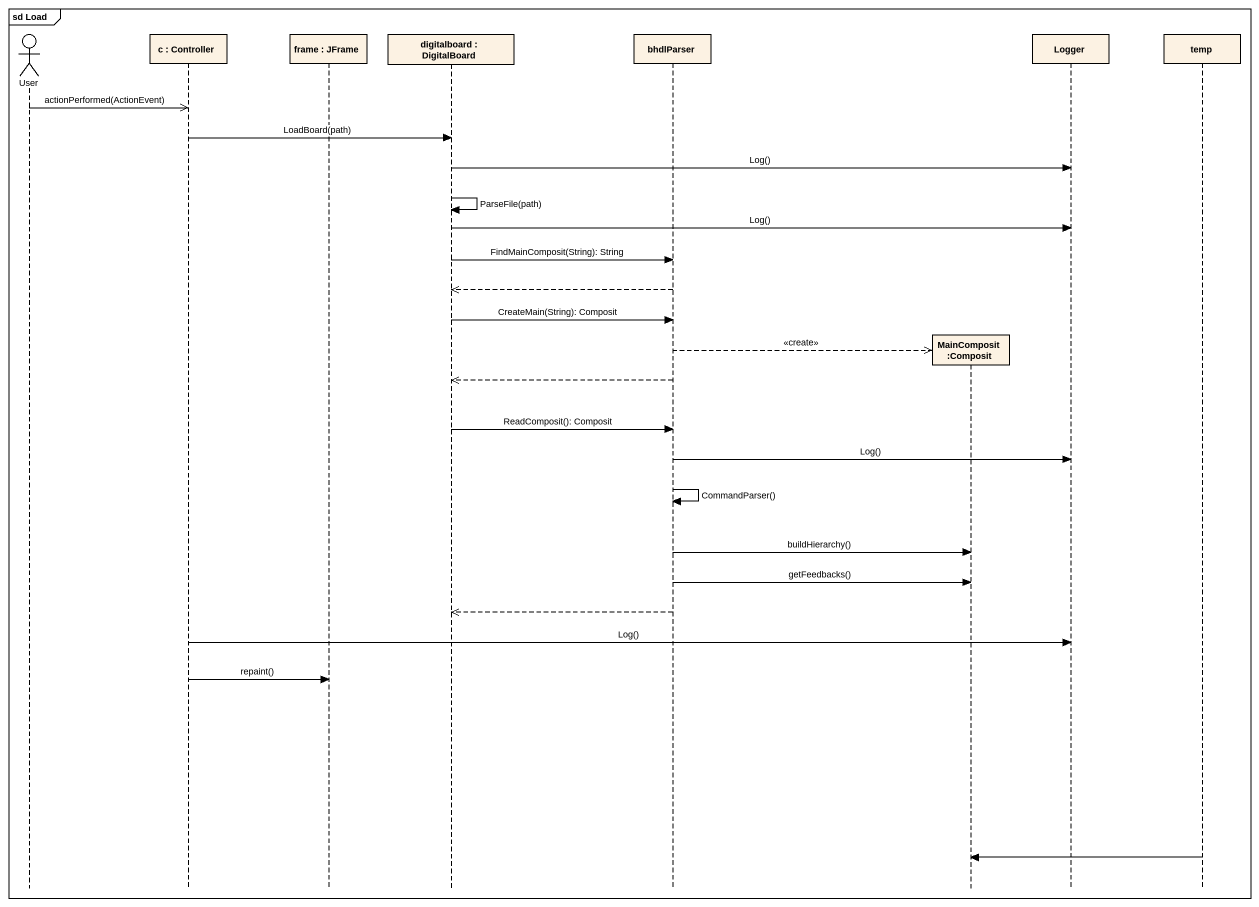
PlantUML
@startuml
mainframe sd Load
hide footbox
actor User
participant "c : Controller" as c_Controller
participant "frame : JFrame" as frame_JFrame
participant "digitalboard : DigitalBoard" as digitalboard_DigitalBoard
participant bhdlParser
participant "MainComposit :Composit" as MainComposit_Composit
participant Logger
participant temp

User ->> c_Controller : actionPerformed(ActionEvent)
c_Controller -> digitalboard_DigitalBoard : LoadBoard(path)
digitalboard_DigitalBoard -> Logger : Log()
digitalboard_DigitalBoard -> digitalboard_DigitalBoard : ParseFile(path)
digitalboard_DigitalBoard -> Logger : Log()
digitalboard_DigitalBoard -> bhdlParser : FindMainComposit(String): String
bhdlParser -->> digitalboard_DigitalBoard
digitalboard_DigitalBoard -> bhdlParser : CreateMain(String): Composit
bhdlParser -->> MainComposit_Composit ** : <<create>>
bhdlParser -->> digitalboard_DigitalBoard
digitalboard_DigitalBoard -> bhdlParser : ReadComposit(): Composit
bhdlParser -> Logger : Log()
bhdlParser -> bhdlParser : CommandParser()
bhdlParser -> MainComposit_Composit : buildHierarchy()
bhdlParser -> MainComposit_Composit : getFeedbacks()
bhdlParser -->> digitalboard_DigitalBoard
c_Controller -> Logger : Log()
c_Controller -> frame_JFrame : repaint()
temp -> MainComposit_Composit
@enduml
